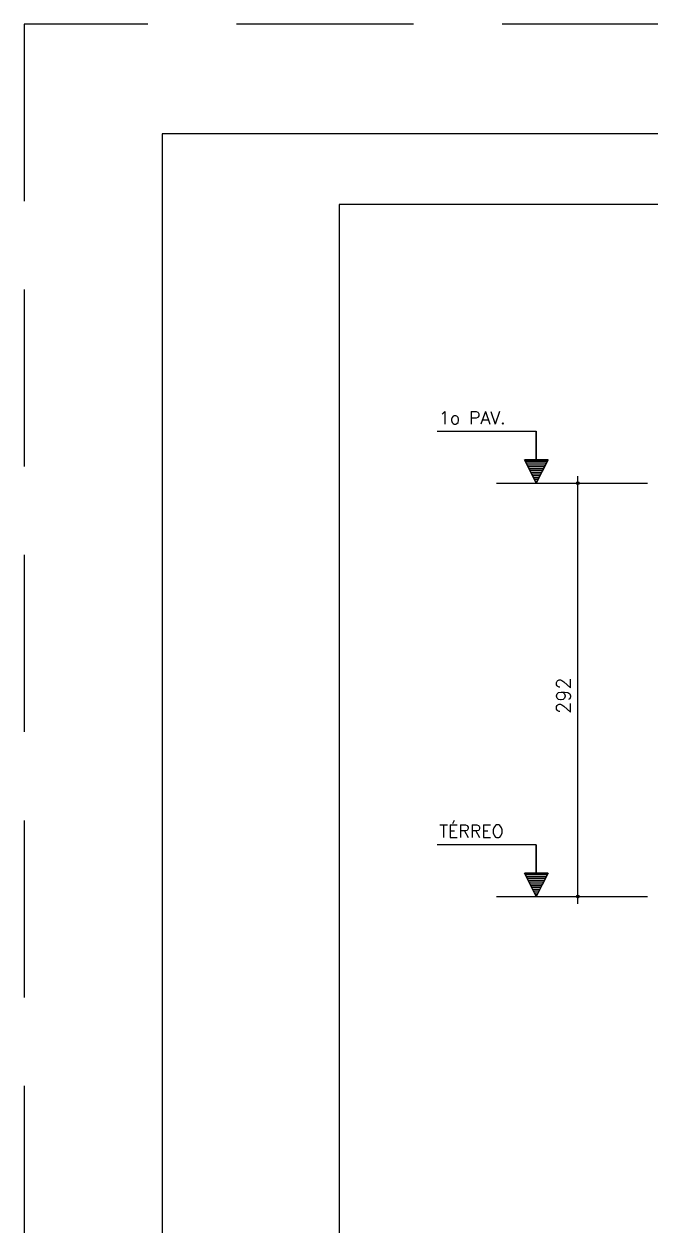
# Model space of a CAD drawing. Extents: x -1.9 to 86, y -1.6 to 60.9.
# Drawn here: x -1.95 to 6.9, y 43.97 to 60.95 of the extents above; entities that cross this region are included whole.
import ezdxf

# ---------------------------------------------------------------- set-up
doc = ezdxf.new("R2010")
doc.units = 0
doc.header["$MEASUREMENT"] = 0
doc.linetypes.add('HIDDEN', pattern=[0.375, 0.25, -0.125])
doc.layers.get('0').update_dxf_attribs({"linetype": 'CONTINUOUS'})
doc.layers.get('Defpoints').update_dxf_attribs({"linetype": 'CONTINUOUS'})
for name, color, linetype in [('ARQ_FOLHA', 7, 'CONTINUOUS'), ('PENA_01', 1, 'CONTINUOUS'), ('PENA_02', 2, 'CONTINUOUS'), ('PENA_03', 3, 'CONTINUOUS')]:
    doc.layers.add(name, color=color, linetype=linetype)
doc.styles.get("Standard").update_dxf_attribs({"font": 'ROMANS.SHX'})

# ---------------------------------------------------------------- blocks, each defined once
blk = doc.blocks.new('FOLHA A1 - 841 X 594')
at = {"layer": 'ARQ_FOLHA', "color": 1}
for points in [[(-841, 0), (0, 0), (0, 594), (-841, 594)], [(-816, 10), (-10, 10), (-10, 584), (-816, 584)]]:
    blk.add_lwpolyline(points, close=True, dxfattribs=at)
at = {"layer": 'Defpoints', "color": 8, "linetype": 'HIDDEN', "ltscale": 100}
blk.add_lwpolyline([(-860.5, 609.5), (-860.5, -15.5), (19.5, -15.5), (19.5, 609.5)], close=True, dxfattribs=at)
blk = doc.blocks.new('*U24')
blk.add_blockref('FOLHA A1 - 841 X 594', (0, 0))

msp = doc.modelspace()

# ---------------------------------------------------------------- linework, layer by layer
at = {"layer": 'PENA_01', "linetype": 'Continuous'}
for p, q in [((4.722763, 54.461519), (6.853627, 54.461519)), ((4.722763, 48.621519), (6.853627, 48.621519))]:
    msp.add_line(p, q, dxfattribs=at)
at = {"layer": 'PENA_02', "linetype": 'Continuous'}
for centre, radius in [((5.868909, 54.461519), 0.02), ((5.868909, 54.461519), 0.01), ((5.868909, 48.621519), 0.02), ((5.868909, 48.621519), 0.01)]:
    msp.add_circle(centre, radius, dxfattribs=at)
at = {"layer": 'PENA_03', "linetype": 'Continuous'}
for p, q in [((5.281762, 55.193384), (3.881762, 55.193384)), ((5.281762, 54.793384), (5.281762, 55.193384)), ((5.283162, 54.793384), (5.283162, 55.194784)), ((5.282462, 54.461519), (5.116529, 54.793384)), ((5.116529, 54.793384), (5.281762, 54.793384)), ((5.282462, 54.464641), (5.118785, 54.791993)), ((5.446138, 54.791993), (5.118785, 54.791993)), ((5.43563, 54.767856), (5.129292, 54.767856)), ((5.422866, 54.742328), (5.142057, 54.742328)), ((5.410102, 54.7168), (5.154821, 54.7168)), ((5.397338, 54.691272), (5.167585, 54.691272)), ((5.448394, 54.793384), (5.282462, 54.461519)), ((5.446138, 54.791994), (5.282462, 54.46464)), ((5.283162, 54.793384), (5.448394, 54.793384)), ((5.384574, 54.665744), (5.180349, 54.665744)), ((5.37181, 54.640216), (5.193113, 54.640216)), ((5.359046, 54.614688), (5.205877, 54.614688)), ((5.346282, 54.58916), (5.218641, 54.58916)), ((5.333518, 54.563632), (5.231405, 54.563632)), ((5.320754, 54.538104), (5.244169, 54.538104)), ((5.30799, 54.512575), (5.256933, 54.512575)), ((5.868909, 48.520986), (5.868909, 54.561519)), ((5.295226, 54.487047), (5.269698, 54.487047)), ((5.281762, 49.353384), (3.881762, 49.353384)), ((5.281762, 48.953384), (5.281762, 49.353384)), ((5.283162, 48.953384), (5.283162, 49.354784)), ((5.282462, 48.621519), (5.116529, 48.953384)), ((5.116529, 48.953384), (5.281762, 48.953384)), ((5.282462, 48.624641), (5.118785, 48.951993)), ((5.446138, 48.951993), (5.118785, 48.951993)), ((5.43563, 48.927856), (5.129292, 48.927856)), ((5.422866, 48.902328), (5.142057, 48.902328)), ((5.448394, 48.953384), (5.282462, 48.621519)), ((5.446138, 48.951994), (5.282462, 48.62464)), ((5.283162, 48.953384), (5.448394, 48.953384)), ((5.410102, 48.8768), (5.154821, 48.8768)), ((5.397338, 48.851272), (5.167585, 48.851272)), ((5.384574, 48.825744), (5.180349, 48.825744)), ((5.37181, 48.800216), (5.193113, 48.800216)), ((5.359046, 48.774688), (5.205877, 48.774688)), ((5.346282, 48.74916), (5.218641, 48.74916)), ((5.333518, 48.723632), (5.231405, 48.723632)), ((5.320754, 48.698104), (5.244169, 48.698104)), ((5.30799, 48.672575), (5.256933, 48.672575)), ((5.295226, 48.647047), (5.269698, 48.647047))]:
    msp.add_line(p, q, dxfattribs=at)

# ---------------------------------------------------------------- block references
at = {"xscale": 0.09999999999999938, "yscale": 0.09999999999999938, "zscale": 0.09999999999999938}
msp.add_blockref('*U24', (84.1, -0.002501), dxfattribs=at)

# ---------------------------------------------------------------- texts
at = {"layer": 'PENA_03', "linetype": 'Continuous'}
for s, p in [('1o PAV.', (3.907468, 55.295258)), ('TÉRREO', (3.912033, 49.455258))]:
    msp.add_text(s, height=0.18, dxfattribs=at).set_placement(p)
msp.add_text('292', height=0.2, rotation=90, dxfattribs=at).set_placement((5.766605, 51.202916))

doc.saveas('drawing.dxf')
